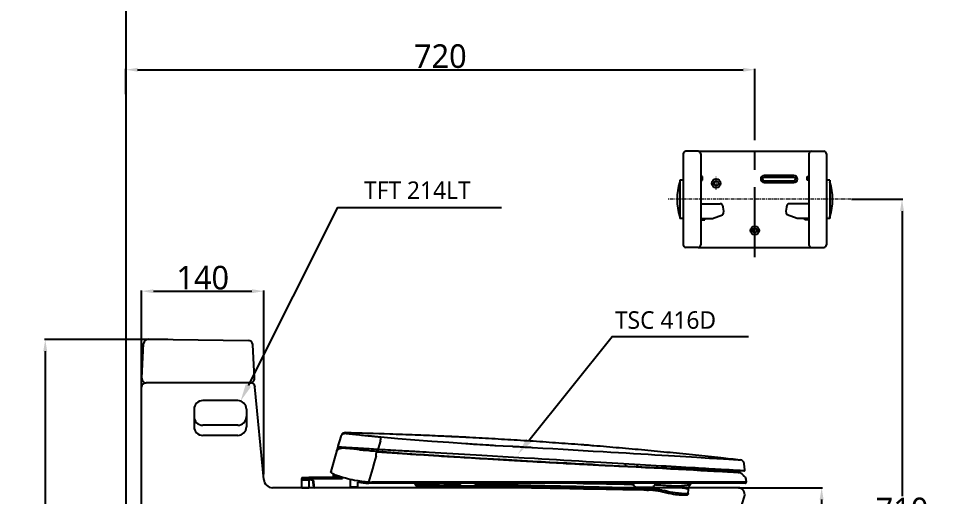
# Model space of a CAD drawing. Header units: millimetres. Extents: x 7257 to 9715, y -364 to 1930.
# Drawn here: x 7257 to 8314, y 236 to 783 of the extents above; entities that cross this region are included whole.
import ezdxf

# ---------------------------------------------------------------- set-up
doc = ezdxf.new("R2010")
doc.units = ezdxf.units.MM
doc.linetypes.add('CENTER', pattern=[7, 4, -1, 1, -1])
doc.linetypes.add('HIDDEN', pattern=[0.375, 0.25, -0.125])
doc.layers.add('1', color=1, linetype='CENTER', lineweight=5)
doc.layers.add('2', color=2, linetype='HIDDEN', lineweight=9)
for name, color, linetype in [('4', 4, 'Continuous'), ('6', 6, 'Continuous'), ('FAUCET', 4, 'Continuous')]:
    doc.layers.add(name, color=color, linetype=linetype)
doc.styles.add('GHS', font='romans', dxfattribs={"bigfont": 'ghs'})
doc.styles.get("Standard").update_dxf_attribs({"font": 'NanumGothic.ttf'})
doc.dimstyles.new('AM_ISO$0', dxfattribs={"dimtxt": 3.5, "dimasz": 2.5, "dimexe": 1, "dimexo": 1, "dimgap": 0.8, "dimtad": 1, "dimdec": 0, "dimlfac": 10, "dimdsep": 46, "dimtxsty": 'Standard', "dimcen": 0, "dimclrd": 256, "dimclre": 256, "dimclrt": 2, "dimadec": 0, "dimazin": 2, "dimtp": 0.1, "dimtm": 0.1, "dimtfac": 0.71, "dimtdec": 0, "dimtmove": 0, "dimatfit": 3, "dimfxl": 0, "dimlwd": -1, "dimlwe": -1, "dimarcsym": 0})

# ---------------------------------------------------------------- blocks, each defined once
blk = doc.blocks.new('*D12')
at = {"color": 3}
for p, q in [((8080.8, 246.1), (8176.8, 246.1)), ((8175.9, 232.6), (8175.9, 71.6)), ((8175.9, -120.4), (8175.9, 40.7)), ((7919.7, -133.9), (8176.8, -133.9))]:
    blk.add_line(p, q, dxfattribs=at)
for points in [[(8173.6, 232.6), (8178.1, 232.6), (8175.9, 246.1)], [(8173.6, -120.4), (8178.1, -120.4), (8175.9, -133.9)]]:
    blk.add_solid(points, dxfattribs=at)
at = {"layer": 'Defpoints', "color": 0}
for p in [(8079.9, 246.1), (7918.8, -133.9), (8175.9, -133.9)]:
    blk.add_point(p, dxfattribs=at)
at = {"color": 2, "insert": (8175.9, 56.1), "char_height": 27, "attachment_point": 5}
blk.add_mtext('380', dxfattribs=at)
blk = doc.blocks.new('*D16')
at = {"color": 3}
for p, q in [((7427.6, 415.7), (7286.3, 415.7)), ((7287.2, 402.2), (7287.2, 156.3)), ((7287.2, -120.4), (7287.2, 125.6)), ((7441.3, -133.9), (7286.3, -133.9))]:
    blk.add_line(p, q, dxfattribs=at)
for points in [[(7284.9, 402.2), (7289.4, 402.2), (7287.2, 415.7)], [(7284.9, -120.4), (7289.4, -120.4), (7287.2, -133.9)]]:
    blk.add_solid(points, dxfattribs=at)
at = {"layer": 'Defpoints', "color": 0}
for p in [(7428.5, 415.7), (7287.2, -133.9), (7442.2, -133.9)]:
    blk.add_point(p, dxfattribs=at)
at = {"color": 2, "insert": (7287.2, 140.9), "char_height": 27, "attachment_point": 5}
blk.add_mtext('550', dxfattribs=at)
blk = doc.blocks.new('*D17')
at = {"color": 3}
for p, q in [((7397.5, 193.9), (7397.5, 471.9)), ((7411, 471), (7523.8, 471)), ((7537.3, 261.6), (7537.3, 471.9))]:
    blk.add_line(p, q, dxfattribs=at)
for points in [[(7411, 473.2), (7411, 468.7), (7397.5, 471)], [(7523.8, 473.2), (7523.8, 468.7), (7537.3, 471)]]:
    blk.add_solid(points, dxfattribs=at)
at = {"layer": 'Defpoints', "color": 0}
for p in [(7537.3, 471), (7537.3, 260.7), (7397.5, 193)]:
    blk.add_point(p, dxfattribs=at)
at = {"color": 2, "insert": (7467.4, 486.3), "char_height": 27, "attachment_point": 5}
blk.add_mtext('140', dxfattribs=at)
blk = doc.blocks.new('*D21')
at = {"color": 3}
for p, q in [((7379.4, 696.3), (7379.4, 725.3)), ((7392.9, 724.4), (8085.9, 724.4)), ((8099.4, 643.7), (8099.4, 725.3))]:
    blk.add_line(p, q, dxfattribs=at)
for points in [[(7392.9, 726.6), (7392.9, 722.1), (7379.4, 724.4)], [(8085.9, 726.6), (8085.9, 722.1), (8099.4, 724.4)]]:
    blk.add_solid(points, dxfattribs=at)
at = {"layer": 'Defpoints', "color": 0}
for p in [(8099.4, 724.4), (7379.4, 695.4), (8099.4, 642.8)]:
    blk.add_point(p, dxfattribs=at)
at = {"color": 2, "insert": (7739.4, 739.8), "char_height": 27, "attachment_point": 5}
blk.add_mtext('720', dxfattribs=at)
blk = doc.blocks.new('*D22')
at = {"color": 3}
for p, q in [((8210.2, 576.1), (8268.8, 576.1)), ((8267.9, 562.6), (8267.9, 236.4)), ((8267.9, -120.4), (8267.9, 205.8)), ((8210.2, -133.9), (8268.8, -133.9))]:
    blk.add_line(p, q, dxfattribs=at)
for points in [[(8265.6, 562.6), (8270.1, 562.6), (8267.9, 576.1)], [(8265.6, -120.4), (8270.1, -120.4), (8267.9, -133.9)]]:
    blk.add_solid(points, dxfattribs=at)
at = {"layer": 'Defpoints', "color": 0}
for p in [(8209.3, 576.1), (8209.3, -133.9), (8267.9, -133.9)]:
    blk.add_point(p, dxfattribs=at)
at = {"color": 2, "insert": (8267.9, 221.1), "char_height": 27, "attachment_point": 5}
blk.add_mtext('710', dxfattribs=at)
blk = doc.blocks.new('21D21D1')
at = {"color": 2}
for p, q in [((7518.2, 1066.4), (7524.7, 1089.6)), ((7525.9, 1093.6), (7526, 1093.9)), ((7526, 1093.9), (7526.4, 1095.4)), ((7526.4, 1095.4), (7526.4, 1095.5)), ((7526.5, 1095.7), (7527.3, 1098.3)), ((7992, 1068.3), (7991.2, 1075.5)), ((7484.6, 1058.1), (7484.6, 1058.6)), ((7484.6, 1057.6), (7484.6, 1058.1)), ((7485.6, 1059.6), (7492.6, 1059.6)), ((7528.4, 1059.6), (7492.6, 1059.6)), ((7492.6, 1058.6), (7531.5, 1058.6)), ((7492.6, 1057.6), (7492.6, 1058.6)), ((7521.9, 1062.1), (7521.9, 1060.6)), ((7525.6, 1060.6), (7521.9, 1060.6)), ((7993.1, 1057.7), (7993.5, 1054.2)), ((7492.6, 1057.6), (7484.6, 1057.6)), ((7484.6, 1056.9), (7484.6, 1057.1)), ((7484.6, 1047.5), (7484.6, 1056.9)), ((7492.6, 1047.6), (7484.6, 1047.5)), ((7485.1, 1057.6), (7492.6, 1057.6)), ((7493.5, 1057.6), (7492.5, 1057.6)), ((7492.5, 1057.6), (7492.5, 1057.6)), ((7492.6, 1057.6), (7495.7, 1057.6)), ((7494.5, 1057.6), (7492.6, 1057.6)), ((7495.6, 1057.1), (7492.6, 1057.1)), ((7498.2, 1047.7), (7492.6, 1047.6)), ((7494.1, 1057.6), (7494.1, 1057.6)), ((7495.6, 1057.6), (7494.5, 1057.6)), ((7495.3, 1057.6), (7495.3, 1057.6)), ((7495.6, 1057.6), (7495.6, 1057.1)), ((7498.1, 1050.3), (7497.6, 1055.3)), ((7498.1, 1055.3), (7498.6, 1050.3)), ((7498.1, 1050.3), (7498.2, 1047.7)), ((7499, 1047.7), (7498.2, 1055.4)), ((7498.7, 1047.7), (7498.2, 1047.7)), ((7498.6, 1050.3), (7498.7, 1047.7)), ((7498.7, 1047.7), (7499, 1047.7)), ((7499, 1047.7), (7540.6, 1048.5)), ((7548.6, 1048.6), (7540.6, 1048.5)), ((7548.5, 1054.7), (7548.6, 1048.6)), ((7749.2, 1053.1), (7564.8, 1053.1)), ((7749.2, 1054.2), (7564.9, 1054.2)), ((7838.5, 1054.2), (7749.2, 1054.2)), ((7838.2, 1053.1), (7749.2, 1053.1)), ((7951.9, 1053.1), (7838.2, 1053.1)), ((7952.7, 1054.2), (7838.5, 1054.2)), ((7992.5, 1053.1), (7951.9, 1053.1)), ((7993.5, 1054.2), (7952.7, 1054.2)), ((7879.7, 1045.2), (7880.3, 1045.2)), ((7927, 1041.2), (7927.4, 1046.4))]:
    blk.add_line(p, q, dxfattribs=at)
for points in [[(7526.5, 1095.6), (7529.8, 1106.8)], [(7529.8, 1106.8), (7529.8, 1106.9), (7530, 1107.3), (7530.2, 1107.7), (7530.3, 1108), (7530.5, 1108.3), (7530.7, 1108.6), (7530.9, 1108.8), (7531, 1108.9)], [(7529.8, 1106.9), (7530.1, 1107.6), (7530.5, 1108.3), (7530.6, 1108.5)], [(7529.8, 1106.8), (7529.9, 1107.2), (7530, 1107.4)], [(7529.8, 1106.8), (7529.8, 1106.9)], [(7529.8, 1106.8), (7529.8, 1106.8)], [(7530.6, 1108.5), (7531, 1108.9)], [(7531, 1108.9), (7531.1, 1109), (7531.7, 1109.5), (7532.4, 1109.9), (7533.2, 1110.2), (7534, 1110.4), (7534.9, 1110.4)], [(7534.9, 1110.4), (7534.9, 1110.4), (7535.2, 1110.3), (7535.6, 1110.2), (7536.2, 1110.2), (7536.8, 1110.1), (7537.4, 1110), (7537.5, 1110), (7537.6, 1110), (7537.7, 1110), (7537.8, 1110), (7537.8, 1110), (7537.9, 1110), (7538, 1110), (7538.2, 1109.9), (7538.4, 1109.9), (7538.7, 1109.9), (7539.1, 1109.8), (7539.6, 1109.8), (7540.2, 1109.7), (7540.8, 1109.7), (7541.6, 1109.6), (7542.4, 1109.5), (7543.2, 1109.4), (7543.9, 1109.3), (7544.6, 1109.2), (7545.2, 1109.2), (7545.8, 1109.1), (7545.9, 1109.1), (7546.1, 1109.1), (7546.2, 1109.1), (7546.4, 1109.1), (7546.5, 1109), (7546.7, 1109), (7546.8, 1109), (7548.7, 1108.8), (7550.8, 1108.6), (7552.9, 1108.3), (7554.8, 1108.1), (7556.7, 1107.9), (7558.5, 1107.8), (7558.7, 1107.7), (7558.9, 1107.7), (7559.1, 1107.7), (7559.3, 1107.7), (7559.5, 1107.7), (7559.7, 1107.6), (7559.9, 1107.6), (7560.3, 1107.6), (7560.9, 1107.5), (7561.6, 1107.4), (7562.4, 1107.4), (7563.2, 1107.3), (7564.1, 1107.2), (7565.1, 1107.1), (7566.2, 1107), (7567.4, 1106.9), (7568.8, 1106.7), (7570.1, 1106.6), (7571.3, 1106.5), (7572.4, 1106.4), (7573.6, 1106.3), (7574.5, 1106.2), (7575.2, 1106.1)], [(7574.9, 1101.7), (7572.3, 1092.8)], [(7574.9, 1101.7), (7575, 1102.5), (7575.1, 1103.3), (7575.1, 1104.1), (7575.2, 1104.8), (7575.2, 1105.3), (7575.2, 1105.8), (7575.2, 1106), (7575.2, 1106.1)], [(7575.2, 1106.1), (7594.7, 1104.5), (7614.1, 1102.9), (7633.6, 1101.4), (7653, 1100), (7672.5, 1098.6), (7674.7, 1098.5), (7676.9, 1098.3), (7679.2, 1098.2), (7681.4, 1098), (7683.6, 1097.9), (7685.5, 1097.8), (7688.6, 1097.6), (7691.9, 1097.4), (7695.5, 1097.1), (7697, 1097), (7698.6, 1096.9), (7700.3, 1096.8), (7702, 1096.7), (7703.7, 1096.6), (7705.5, 1096.5), (7707, 1096.4), (7715.2, 1096), (7725.8, 1095.4), (7727, 1095.3), (7727.9, 1095.3), (7728.8, 1095.2), (7729.8, 1095.2), (7730.9, 1095.1), (7732.1, 1095), (7733.3, 1095), (7734.8, 1094.9), (7736.5, 1094.8), (7738.3, 1094.7), (7740.2, 1094.6), (7742, 1094.5), (7743.6, 1094.4), (7745.3, 1094.4), (7746.7, 1094.3), (7747.9, 1094.2), (7748.8, 1094.2)], [(7643.8, 1107.4), (7647.2, 1107.3), (7650.3, 1107.1), (7653.3, 1107), (7656, 1106.8), (7658.6, 1106.7), (7661, 1106.6), (7663.2, 1106.5), (7665.2, 1106.4), (7667.1, 1106.3), (7668.7, 1106.2), (7670.1, 1106.1), (7671.4, 1106.1)], [(7643.8, 1107.4), (7645.7, 1107.3)], [(7524.7, 1089.6), (7524.8, 1090.1), (7525, 1090.6), (7525.2, 1091.2), (7525.3, 1091.7), (7525.5, 1092.3), (7525.6, 1092.8), (7525.8, 1093.3), (7525.9, 1093.7)], [(7524.7, 1089.6), (7525.1, 1090.2), (7525.1, 1090.3)], [(7525.1, 1090.3), (7525.1, 1090.4), (7525.6, 1091.1), (7526.2, 1091.8), (7526.9, 1092.3), (7527.6, 1092.7), (7528.4, 1093), (7529.2, 1093.1), (7530, 1093.1)], [(7526.4, 1095.4), (7526.4, 1095.5), (7526.5, 1095.6)], [(7527.1, 1094.5), (7526.8, 1094.7), (7526.6, 1094.9), (7526.5, 1095.3), (7526.5, 1095.6)], [(7572.2, 1091.7), (7569.4, 1091.9), (7566.7, 1092.1), (7564.1, 1092.2), (7561.7, 1092.4), (7559.4, 1092.5), (7557.2, 1092.6), (7555.2, 1092.7), (7553.4, 1092.8), (7551.7, 1092.9), (7550.1, 1093), (7548.7, 1093.1), (7547.3, 1093.2), (7546.2, 1093.3), (7545.1, 1093.3), (7544.1, 1093.4), (7543.3, 1093.4), (7542.1, 1093.5), (7540.9, 1093.6), (7539.7, 1093.6), (7538.3, 1093.7), (7537, 1093.8), (7535.6, 1093.9), (7534.2, 1094), (7533, 1094.1), (7531.8, 1094.1), (7530.8, 1094.2), (7529.8, 1094.3), (7529, 1094.3), (7528.4, 1094.4), (7527.8, 1094.4), (7527.4, 1094.4), (7527.1, 1094.5)], [(7550.9, 1091.5), (7544.3, 1092), (7530, 1093.1)], [(7550.9, 1091.5), (7552, 1091.4), (7553.5, 1091.3), (7555.1, 1091.1), (7556.5, 1091), (7557.9, 1090.9), (7559.7, 1090.8), (7561.5, 1090.6), (7563.4, 1090.4), (7565.4, 1090.3), (7567.4, 1090.1), (7569.5, 1089.9), (7571, 1089.8), (7572.6, 1089.7), (7574.2, 1089.5), (7575.8, 1089.4), (7577.2, 1089.3), (7578.7, 1089.1), (7580.1, 1089), (7581.4, 1088.9), (7582.3, 1088.8), (7583.1, 1088.8), (7583.8, 1088.7), (7584.4, 1088.6), (7585.2, 1088.6), (7586.1, 1088.5), (7586.9, 1088.4), (7587.4, 1088.4), (7587.8, 1088.4), (7588.1, 1088.3), (7588.4, 1088.3), (7588.8, 1088.3), (7589, 1088.3), (7589.3, 1088.2), (7589.5, 1088.2), (7590, 1088.2), (7590.7, 1088.1), (7591.6, 1088), (7592.7, 1088), (7593.8, 1087.9), (7594.9, 1087.8), (7595.7, 1087.7), (7596.8, 1087.6), (7598.2, 1087.5), (7599.3, 1087.4), (7600.5, 1087.3), (7601.9, 1087.2), (7603.2, 1087.1), (7604.4, 1087), (7605.1, 1087), (7605.7, 1086.9), (7606.3, 1086.9), (7606.9, 1086.8), (7607.6, 1086.8), (7608.3, 1086.7), (7609.1, 1086.7), (7609.8, 1086.6), (7610.4, 1086.6), (7611.1, 1086.5), (7611.7, 1086.5), (7612.4, 1086.4), (7613.3, 1086.4), (7614.2, 1086.3), (7615.1, 1086.3), (7615.8, 1086.2), (7616.5, 1086.2), (7617.2, 1086.1), (7617.9, 1086.1), (7618.8, 1086), (7619.7, 1086), (7620.3, 1085.9)], [(7572.3, 1092.8), (7572.3, 1092.6), (7572.2, 1092.4), (7572.2, 1092.1), (7572.2, 1091.9), (7572.2, 1091.8), (7572.2, 1091.7), (7572.2, 1091.7)], [(7991.1, 1067.3), (7991.1, 1067.3), (7991, 1067.3), (7990.8, 1067.3), (7990.6, 1067.3), (7990.3, 1067.3), (7990, 1067.3), (7989.7, 1067.4), (7989.4, 1067.4), (7989.1, 1067.4), (7988.8, 1067.4), (7988.5, 1067.4), (7988, 1067.5), (7987.4, 1067.5), (7986.8, 1067.5), (7986.2, 1067.6), (7985.4, 1067.6), (7983.9, 1067.7), (7982.3, 1067.8), (7980.4, 1067.9), (7978.4, 1068), (7976.2, 1068.1), (7973.9, 1068.3), (7971.1, 1068.4), (7968.1, 1068.6), (7964.9, 1068.8), (7961.5, 1069), (7957.9, 1069.2), (7954.2, 1069.4), (7950.5, 1069.6), (7946.7, 1069.9), (7942.9, 1070.1), (7938.9, 1070.3), (7934.9, 1070.6), (7929.7, 1070.9), (7924.3, 1071.2), (7918.8, 1071.5), (7913.3, 1071.8), (7907.6, 1072.2), (7901.9, 1072.5), (7896.1, 1072.8), (7890.2, 1073.2), (7884.3, 1073.5), (7878.1, 1073.9), (7871.9, 1074.2), (7865.6, 1074.6), (7859.2, 1075), (7852.8, 1075.4), (7846.4, 1075.7), (7839.9, 1076.1), (7833.4, 1076.5), (7826.9, 1076.9), (7818.6, 1077.4), (7810.2, 1077.8), (7801.7, 1078.3), (7793.3, 1078.8), (7784.8, 1079.3), (7776.4, 1079.8), (7768, 1080.3), (7759.6, 1080.8), (7751.2, 1081.3), (7739.1, 1082), (7727.1, 1082.7), (7715, 1083.4), (7703, 1084.1), (7690.9, 1084.8), (7670.8, 1086), (7650.7, 1087.2), (7630.6, 1088.3), (7626.9, 1088.5), (7623.2, 1088.8), (7619.5, 1089), (7615.9, 1089.2), (7614.1, 1089.3), (7612.3, 1089.4), (7610.5, 1089.5), (7608.8, 1089.6), (7607.2, 1089.7), (7605.5, 1089.8), (7603.8, 1089.9), (7601.9, 1090), (7599.8, 1090.1), (7597.5, 1090.3), (7595, 1090.4), (7592.2, 1090.6), (7589.2, 1090.7), (7586.3, 1090.9), (7583.3, 1091.1), (7580, 1091.3), (7576.6, 1091.5), (7572.9, 1091.7), (7572.2, 1091.7)], [(7572.2, 1091.7), (7572.2, 1091.7), (7572.2, 1091.7)], [(7748.8, 1094.2), (7760.5, 1093.4), (7772.2, 1092.7), (7783.8, 1092.1), (7795.3, 1091.4), (7806.9, 1090.7), (7818.3, 1090), (7829.7, 1089.3), (7838.6, 1088.8), (7847.3, 1088.3), (7856, 1087.8), (7864.5, 1087.2), (7872.9, 1086.7), (7881.1, 1086.3), (7889, 1085.8), (7896.9, 1085.3), (7904.5, 1084.9), (7911.3, 1084.4), (7917.9, 1084), (7924.4, 1083.7), (7930.7, 1083.3), (7936.8, 1082.9), (7941.8, 1082.6), (7946.6, 1082.3), (7951.3, 1082), (7955.7, 1081.8), (7959.8, 1081.5), (7963.7, 1081.3), (7967.3, 1081.1), (7970.6, 1080.9), (7973.6, 1080.7), (7976.4, 1080.5), (7978.8, 1080.4), (7980.9, 1080.3), (7982.7, 1080.2), (7984.2, 1080.1), (7985.3, 1080), (7986.2, 1079.9), (7986.7, 1079.9), (7986.8, 1079.9)], [(7804.5, 1097.5), (7805.8, 1097.4), (7807.3, 1097.3), (7808.9, 1097.1), (7810.6, 1097), (7812.5, 1096.9), (7814.5, 1096.7), (7816.6, 1096.5), (7818.9, 1096.3)], [(7569.9, 1084.6), (7567.7, 1077), (7565.5, 1069.5), (7563.3, 1061.8), (7561.1, 1054.3)], [(7569.9, 1084.6), (7570, 1085.4), (7570, 1086.3), (7570, 1087), (7570.1, 1087.7), (7570.1, 1088.3), (7570.1, 1088.7), (7570.1, 1089), (7570.1, 1089.1)], [(7570.1, 1089.1), (7599.9, 1087.2), (7606.3, 1086.8)], [(7606.3, 1086.8), (7606.8, 1086.8), (7607.5, 1086.7), (7608.4, 1086.6), (7609.4, 1086.5), (7610.6, 1086.5), (7611.9, 1086.4), (7613.4, 1086.3), (7619.2, 1085.9), (7624.5, 1085.6), (7629.9, 1085.2), (7632.8, 1085.1), (7635.6, 1084.9), (7638.5, 1084.7), (7641.5, 1084.5), (7644.6, 1084.3), (7648, 1084.1), (7651.6, 1083.9), (7655, 1083.7), (7658.6, 1083.5), (7662.4, 1083.2), (7666.4, 1083), (7670.5, 1082.7), (7674.9, 1082.4), (7679.1, 1082.2), (7683.5, 1081.9), (7688.1, 1081.6), (7692.9, 1081.3), (7697.8, 1081), (7703.5, 1080.7), (7709.4, 1080.4), (7715.5, 1080), (7721.8, 1079.6), (7728.3, 1079.2), (7735, 1078.8), (7741.9, 1078.5), (7749, 1078)], [(7606.3, 1086.8), (7620.8, 1085.9)], [(7620.3, 1085.9), (7620.3, 1085.9), (7620.8, 1085.9)], [(7749, 1078.1), (7719.2, 1079.8), (7689.4, 1081.6), (7659.6, 1083.5), (7629.8, 1085.3), (7620.8, 1085.9)], [(7820.7, 1074.2), (7817.5, 1074.4), (7807.7, 1074.9), (7797.9, 1075.4), (7788, 1076), (7778.3, 1076.5), (7768.5, 1077), (7758.8, 1077.6), (7749, 1078.1)], [(7749, 1078), (7754.1, 1077.8), (7758.9, 1077.5), (7763.6, 1077.2), (7768.1, 1077), (7772.4, 1076.8), (7776.4, 1076.5), (7780.3, 1076.3), (7784, 1076.1), (7787.5, 1075.9), (7790.9, 1075.8), (7794.1, 1075.6), (7797.1, 1075.4), (7800, 1075.3), (7802.7, 1075.1), (7805.2, 1075), (7807.5, 1074.9), (7809.6, 1074.8), (7811.6, 1074.7), (7813.3, 1074.6), (7814.9, 1074.5), (7816.5, 1074.4), (7818.2, 1074.3), (7819.9, 1074.2), (7822.4, 1074.1), (7824.9, 1074), (7827.6, 1073.9), (7830.2, 1073.7)], [(7820.7, 1074.2), (7827.4, 1073.9), (7830.2, 1073.7)], [(7820.8, 1074.2), (7821.2, 1074.2), (7821.3, 1074.2)], [(7821.3, 1074.2), (7821.8, 1074.2), (7822.2, 1074.2), (7822.9, 1074.1), (7823.4, 1074.1), (7824.1, 1074.1), (7825, 1074), (7826.1, 1074), (7827.2, 1073.9), (7828.2, 1073.9), (7828.7, 1073.8), (7829.2, 1073.8), (7829.7, 1073.8), (7830.2, 1073.8), (7830.9, 1073.7), (7831.6, 1073.7), (7832.4, 1073.6), (7833.2, 1073.6), (7833.8, 1073.6), (7834.4, 1073.6), (7835, 1073.5), (7835.7, 1073.5), (7837.4, 1073.4), (7838.8, 1073.3), (7840.4, 1073.3), (7842.3, 1073.2), (7844.2, 1073.1), (7846, 1073), (7848, 1072.9), (7849.9, 1072.8), (7852, 1072.7), (7853.9, 1072.6), (7855.7, 1072.6), (7857.4, 1072.5), (7859.1, 1072.4), (7860.7, 1072.3), (7862.4, 1072.3), (7863.6, 1072.2), (7864.8, 1072.1), (7866, 1072.1), (7867.4, 1072), (7869, 1072), (7870.5, 1071.9), (7872, 1071.8), (7873.5, 1071.8), (7874.8, 1071.7), (7876.1, 1071.7), (7877.2, 1071.6), (7878.3, 1071.6), (7879.3, 1071.5), (7880.4, 1071.5), (7881.6, 1071.4), (7882.8, 1071.4), (7884.1, 1071.3), (7885.4, 1071.2), (7886.7, 1071.2), (7889.6, 1071.1), (7892.5, 1071), (7895.3, 1070.8), (7897.9, 1070.7), (7900.1, 1070.6), (7902.2, 1070.6), (7904.2, 1070.5), (7906.1, 1070.4), (7908.1, 1070.3), (7910.2, 1070.2), (7912.1, 1070.2), (7914, 1070.1), (7915.1, 1070), (7916.3, 1070), (7917.6, 1069.9), (7918.7, 1069.9), (7919.4, 1069.9), (7920, 1069.8), (7920.6, 1069.8), (7921.3, 1069.8), (7922.2, 1069.8), (7923.2, 1069.7), (7924.3, 1069.7), (7925.5, 1069.6), (7926.6, 1069.6), (7927.7, 1069.5), (7929.5, 1069.5), (7931.2, 1069.4), (7932.7, 1069.3), (7934.1, 1069.3), (7935.5, 1069.2), (7936.8, 1069.2), (7938.8, 1069.1), (7940.8, 1069), (7942.8, 1068.9), (7944.7, 1068.8), (7946.6, 1068.8), (7948.5, 1068.7), (7950.3, 1068.6), (7952.1, 1068.5), (7954.3, 1068.5), (7956.3, 1068.4), (7958.3, 1068.3), (7960.2, 1068.2), (7962, 1068.1), (7963.7, 1068.1), (7965.2, 1068), (7966.2, 1068), (7967.1, 1067.9), (7967.9, 1067.9), (7968.7, 1067.8), (7969.4, 1067.8), (7970.1, 1067.8), (7970.7, 1067.8), (7971.2, 1067.7), (7971.6, 1067.7), (7972, 1067.7), (7972.2, 1067.7)], [(7830.2, 1073.7), (7837, 1073.4)], [(7837, 1073.4), (7847.5, 1072.8), (7857.8, 1072.3), (7868.1, 1071.8), (7878.1, 1071.2), (7887.9, 1070.7), (7897.5, 1070.2), (7906.8, 1069.7), (7915.9, 1069.3), (7924.7, 1068.8), (7933.1, 1068.4), (7941.3, 1067.9), (7949.1, 1067.5)], [(7991.1, 1067.3), (7991.1, 1067.3), (7991.4, 1067.3), (7991.5, 1067.4), (7991.7, 1067.6), (7991.9, 1067.9), (7992, 1068.1), (7992, 1068.3)], [(7485.6, 1059.6), (7485.2, 1059.5), (7484.9, 1059.3), (7484.7, 1059), (7484.6, 1058.6)], [(7484.6, 1058.6), (7484.6, 1058.6), (7484.6, 1058.6), (7484.6, 1058.6), (7484.7, 1058.6), (7484.8, 1058.6), (7485, 1058.6), (7485.2, 1058.6), (7485.4, 1058.6), (7485.6, 1058.6), (7485.9, 1058.6), (7486.1, 1058.6), (7486.4, 1058.6), (7486.7, 1058.6), (7487, 1058.6), (7487.4, 1058.6), (7487.8, 1058.6), (7488.2, 1058.6), (7488.9, 1058.6), (7489.6, 1058.6), (7490.6, 1058.6), (7491.6, 1058.6), (7492.6, 1058.6)], [(7484.6, 1057.6), (7484.6, 1058.6)], [(7492.6, 1058.6), (7492.6, 1059), (7492.6, 1059.3), (7492.6, 1059.5), (7492.6, 1059.6)], [(7518.2, 1066.4), (7518.2, 1066.3), (7518.1, 1066.2), (7518.1, 1066.1)], [(7518.1, 1065.9), (7518.1, 1066.1)], [(7561.1, 1054.3), (7557.2, 1054.6), (7553.3, 1055.1), (7549.2, 1055.7), (7545.2, 1056.4), (7542.5, 1057), (7539.8, 1057.6), (7537.2, 1058.2), (7535.9, 1058.5), (7534.6, 1058.9), (7533.4, 1059.2), (7532.2, 1059.5), (7531, 1059.9), (7529.8, 1060.2), (7527.1, 1061.1), (7524.6, 1062), (7523.4, 1062.5), (7522.2, 1063), (7522, 1063.1), (7521.8, 1063.2), (7521.6, 1063.3), (7521.4, 1063.4), (7521.2, 1063.5), (7521, 1063.6), (7520.8, 1063.7), (7520.7, 1063.8), (7520.4, 1063.9), (7520, 1064.1), (7519.6, 1064.4), (7519.2, 1064.7), (7518.7, 1065), (7518.4, 1065.4), (7518.1, 1065.8), (7518.1, 1065.9)], [(7518.2, 1066.4), (7518.2, 1066.4)], [(7520.1, 1059.6), (7519.9, 1059.6)], [(7520.1, 1059.6), (7520.2, 1059.6), (7520.4, 1059.7)], [(7520.4, 1059.7), (7520.6, 1059.8), (7520.8, 1060), (7520.9, 1060.3), (7520.9, 1060.6)], [(7520.9, 1060.6), (7520.9, 1062.7)], [(7520.9, 1060.6), (7520.9, 1060.6)], [(7520.9, 1060.6), (7521, 1060.6), (7521.2, 1060.6), (7521.5, 1060.6), (7521.9, 1060.6)], [(7521.9, 1059.6), (7521.9, 1059.7), (7521.9, 1059.9), (7521.9, 1060.2), (7521.9, 1060.6)], [(7521.9, 1059.6), (7521.9, 1059.6)], [(7949.1, 1067.5), (7952.9, 1067.3), (7956.5, 1067.1), (7959.9, 1066.9), (7963.2, 1066.8), (7966.3, 1066.6), (7969.2, 1066.4), (7971.9, 1066.3), (7974.4, 1066.2), (7976.8, 1066), (7978.9, 1065.9), (7980.9, 1065.8), (7982.7, 1065.7), (7984.2, 1065.6), (7985.5, 1065.5)], [(7972.2, 1067.7), (7972.7, 1067.7), (7973, 1067.7), (7973.4, 1067.6), (7973.6, 1067.6), (7973.9, 1067.6), (7974.1, 1067.6), (7974.2, 1067.6), (7974.3, 1067.6), (7974.5, 1067.6), (7974.7, 1067.5), (7975, 1067.5), (7975.4, 1067.5), (7976.3, 1067.4), (7976.8, 1067.4), (7977.3, 1067.3), (7978, 1067.3), (7979, 1067.1), (7979.6, 1067.1)], [(7979.6, 1067.1), (7979.9, 1067), (7980.3, 1066.9), (7980.9, 1066.8), (7981.1, 1066.8), (7981.4, 1066.7), (7981.6, 1066.6), (7981.9, 1066.6), (7982.2, 1066.5), (7982.5, 1066.4), (7982.9, 1066.3), (7984.1, 1066), (7985.5, 1065.5)], [(7979.6, 1067.1), (7979.6, 1067.1), (7979.6, 1067.1)], [(7979.6, 1067.1), (7980.5, 1066.9)], [(7979.6, 1067.1), (7980.5, 1066.9)], [(7980.5, 1066.9), (7980.9, 1066.8), (7981.5, 1066.7), (7982.2, 1066.5), (7983.1, 1066.3), (7984.1, 1066), (7985.3, 1065.7), (7986.1, 1065.4)], [(7980.8, 1066.8), (7980.8, 1066.8), (7980.6, 1066.9)], [(7986.2, 1065.4), (7986.2, 1065.4), (7985.9, 1065.5), (7985.5, 1065.5)], [(7986.1, 1065.4), (7986.2, 1065.4)], [(7986.4, 1065.3), (7986.2, 1065.4)], [(7986.4, 1065.3), (7986.4, 1065.3), (7986.9, 1065.1), (7987.3, 1064.8), (7987.6, 1064.7), (7987.8, 1064.5), (7988, 1064.4), (7988.1, 1064.3), (7988.3, 1064.2), (7988.5, 1064), (7988.8, 1063.7), (7989.1, 1063.3), (7989.5, 1062.7)], [(7989.5, 1062.8), (7989.8, 1062.3), (7990.1, 1062), (7990.3, 1061.7), (7990.5, 1061.6), (7990.6, 1061.5), (7990.6, 1061.5), (7990.6, 1061.5)], [(7991.1, 1067.3), (7991.1, 1067.3), (7991, 1067.3), (7990.8, 1067.3), (7990.6, 1067.3), (7990.3, 1067.3), (7990, 1067.3), (7990, 1067.3)], [(7990.6, 1061.5), (7991.1, 1061.2), (7991.5, 1060.8), (7991.9, 1060.4), (7992.3, 1059.9), (7992.6, 1059.3), (7992.8, 1058.8), (7993, 1058.2), (7993.1, 1057.7)], [(7990.6, 1061.5), (7990.6, 1061.5)], [(7990.9, 1067.3), (7991.1, 1067.3)], [(7993.1, 1057.7), (7993, 1058.2)], [(7993.1, 1057.7), (7993.1, 1057.7), (7993, 1057.7)], [(7485.1, 1057.6), (7484.9, 1057.5), (7484.8, 1057.4), (7484.7, 1057.2), (7484.6, 1057.1)], [(7484.6, 1047.5), (7484.6, 1057.1)], [(7484.6, 1057.1), (7484.6, 1057.1), (7484.7, 1057.1), (7484.8, 1057.1), (7484.9, 1057.1), (7485, 1057.1), (7485.1, 1057.1), (7485.2, 1057.1), (7485.6, 1057.1), (7486, 1057.1), (7486.5, 1057.1), (7487, 1057.1), (7487.6, 1057.1), (7488.2, 1057.1), (7488.9, 1057.1), (7489.6, 1057.1), (7490.6, 1057.1), (7491.6, 1057.1), (7492.6, 1057.1)], [(7492.6, 1057.1), (7492.6, 1057.2), (7492.6, 1057.4), (7492.6, 1057.5), (7492.6, 1057.6)], [(7492.6, 1057.1), (7492.6, 1047.6)], [(7495.6, 1057.6), (7495.8, 1057.5)], [(7495.8, 1057.5), (7496, 1057.5), (7496.4, 1057.4), (7496.8, 1057.3), (7497.1, 1057), (7497.5, 1056.7), (7497.8, 1056.3), (7498, 1055.8), (7498.1, 1055.3)], [(7497.6, 1055.3), (7497.8, 1055.3), (7498, 1055.3), (7498.1, 1055.3), (7498.1, 1055.3)], [(7540.6, 1048.5), (7540.5, 1056.3)], [(7548.5, 1054.7), (7549.6, 1054.5), (7552.4, 1054.1), (7555.2, 1053.7), (7558.1, 1053.4), (7558.9, 1053.3)], [(7554.1, 1053.9), (7554.6, 1053.8), (7555.2, 1053.7), (7555.9, 1053.7), (7556.5, 1053.6), (7557, 1053.5), (7557.5, 1053.5), (7558, 1053.4), (7559.8, 1053.3), (7561.1, 1053.2)], [(7560.4, 1053.2), (7560.6, 1053.2)], [(7560.6, 1053.2), (7561, 1053.2)], [(7564.8, 1053.1), (7561, 1053.2)], [(7561.1, 1054.3), (7564.9, 1054.2)], [(7561.2, 1053.2), (7561.3, 1053.2)], [(7614.1, 1053.1), (7614.1, 1053), (7614.4, 1051.7)], [(7614.4, 1051.7), (7614.7, 1051), (7615.1, 1050.5), (7615.7, 1050.1), (7616.1, 1050)], [(7614.4, 1051.7), (7614.7, 1051.7), (7615.4, 1051.7), (7616.6, 1051.7), (7618.3, 1051.6), (7620.5, 1051.6), (7623.1, 1051.6), (7626.1, 1051.5), (7629.6, 1051.4), (7633.5, 1051.4), (7637.7, 1051.3), (7642.3, 1051.2), (7647.3, 1051.1)], [(7648.4, 1049.4), (7646.2, 1049.5), (7643.9, 1049.5), (7641.7, 1049.6), (7639.7, 1049.6), (7637.9, 1049.6), (7636.2, 1049.7), (7634.7, 1049.7), (7633.4, 1049.7), (7632.2, 1049.7), (7631.2, 1049.8), (7630.3, 1049.8), (7629.5, 1049.8), (7628.7, 1049.8), (7628.1, 1049.8), (7627.5, 1049.8), (7626.9, 1049.8), (7626.4, 1049.8), (7625.5, 1049.9), (7624.7, 1049.9), (7623.8, 1049.9), (7622.8, 1049.9), (7621.9, 1049.9), (7620.9, 1049.9), (7620, 1050), (7619.3, 1050), (7618.6, 1050), (7618, 1050), (7617.5, 1050), (7617, 1050), (7616.6, 1050), (7616.3, 1050), (7616.1, 1050), (7616.1, 1050)], [(7616.2, 1050), (7616.1, 1050), (7616.1, 1050)], [(7617.3, 1050), (7617, 1050), (7616.6, 1050), (7616.3, 1050), (7616.2, 1050)], [(7617.3, 1050), (7617.4, 1050)], [(7617.3, 1050), (7617.4, 1050)], [(7617.4, 1050), (7617.3, 1050)], [(7617.3, 1050), (7617.3, 1050)], [(7617.4, 1050), (7617.5, 1050)], [(7617.8, 1050), (7617.5, 1050), (7617.4, 1050)], [(7665.3, 1052), (7662.5, 1051.9), (7659.2, 1051.8), (7656.1, 1051.7), (7653.1, 1051.5), (7650.1, 1051.3), (7647.3, 1051.1)], [(7647.3, 1051.1), (7647.4, 1050.5), (7647.7, 1049.9), (7648.2, 1049.5), (7648.4, 1049.4)], [(7666.4, 1050.6), (7666.2, 1050.6), (7664.2, 1050.7), (7662.1, 1050.7), (7659.6, 1050.8), (7657, 1050.8), (7654.7, 1050.9), (7652.4, 1051), (7649.9, 1051.1), (7647.3, 1051.1)], [(7647.8, 1049.4), (7648.5, 1049.4)], [(7648.4, 1049.4), (7648.6, 1049.4)], [(7718.3, 1048.2), (7714.6, 1048.2), (7711, 1048.3), (7707.4, 1048.3), (7703.9, 1048.4), (7700.4, 1048.5), (7696.9, 1048.5), (7692.7, 1048.6), (7688.6, 1048.7), (7684.6, 1048.8), (7680.7, 1048.8), (7676.8, 1048.9), (7672.9, 1049), (7669.1, 1049), (7665.4, 1049.1), (7661.7, 1049.2), (7658.3, 1049.2), (7655, 1049.3), (7651.7, 1049.4), (7648.6, 1049.4)], [(7665.9, 1051.1), (7665.4, 1051.9), (7664.8, 1053), (7664.7, 1053.1)], [(7668.6, 1049.7), (7667.8, 1049.9), (7667.1, 1050.2), (7666.5, 1050.6), (7665.9, 1051.2)], [(7669.8, 1049.7), (7669.2, 1049.7), (7668.8, 1049.7), (7668.6, 1049.7)], [(7680.7, 1049.7), (7680.5, 1049.7), (7680.1, 1049.7), (7679.5, 1049.7)], [(7683.4, 1051.2), (7682.9, 1050.6), (7682.2, 1050.2), (7681.5, 1049.9), (7680.7, 1049.7)], [(7718.3, 1050), (7715.6, 1050.1), (7712.6, 1050.2), (7709.3, 1050.2), (7705.6, 1050.3), (7701.6, 1050.4), (7698.5, 1050.4), (7695.2, 1050.4), (7691.8, 1050.4), (7690.7, 1050.4), (7689.5, 1050.4), (7688.3, 1050.4), (7687.1, 1050.5), (7685.8, 1050.5), (7684.6, 1050.5), (7683.3, 1050.5), (7682.6, 1050.5)], [(7684.6, 1053.1), (7684.6, 1053), (7684, 1051.9), (7683.4, 1051.1)], [(7718.2, 1050.9), (7713.8, 1051), (7709.4, 1051.1), (7705.1, 1051.2), (7700.7, 1051.4), (7696.4, 1051.6), (7692.2, 1051.7), (7688, 1051.9), (7684, 1052)], [(7876.9, 1047.9), (7870.8, 1047.9), (7864.7, 1047.8), (7858.5, 1047.8), (7852.3, 1047.9), (7846.2, 1048), (7839.9, 1048.2), (7833.7, 1048.3), (7825.1, 1048.6), (7816.4, 1048.8), (7807.7, 1049.1), (7798.9, 1049.3), (7790, 1049.5), (7781, 1049.7), (7772, 1049.9), (7762.9, 1050.1), (7753.9, 1050.3), (7746.8, 1050.4), (7739.6, 1050.6), (7732.5, 1050.8), (7725.3, 1050.9), (7718.2, 1050.9)], [(7877.1, 1047), (7876.8, 1047), (7876.3, 1047), (7875.5, 1047), (7874.6, 1047), (7873.5, 1047), (7872.1, 1047.1), (7870.5, 1047.1), (7868.7, 1047.1), (7866.5, 1047.2), (7864, 1047.2), (7861.2, 1047.3), (7858.2, 1047.4), (7854.8, 1047.5), (7851.1, 1047.5), (7847.1, 1047.6), (7845.6, 1047.6), (7844.7, 1047.7), (7844, 1047.7), (7843.3, 1047.7), (7842.6, 1047.7), (7839.7, 1047.7), (7834.2, 1047.8), (7829.9, 1047.9), (7825.4, 1048), (7820.7, 1048.1), (7819, 1048.1), (7817.4, 1048.1), (7815.7, 1048.1), (7814, 1048.2), (7812.3, 1048.2), (7810.6, 1048.2), (7808.8, 1048.3), (7804.1, 1048.3), (7799, 1048.4), (7793.6, 1048.5), (7787.9, 1048.6), (7781.8, 1048.7), (7778.2, 1048.8), (7774.6, 1048.9), (7770.8, 1048.9), (7767, 1049), (7763, 1049), (7758.8, 1049.1), (7754.6, 1049.2), (7749.1, 1049.3), (7743.9, 1049.4), (7739.1, 1049.5), (7734.7, 1049.5), (7730.7, 1049.6), (7727, 1049.7), (7723.8, 1049.8), (7720.9, 1049.9), (7718.3, 1050)], [(7876.3, 1045.3), (7870.4, 1045.4), (7864.4, 1045.5), (7858.1, 1045.6), (7852.1, 1045.7), (7846, 1045.8), (7839.6, 1045.9), (7833.3, 1046.1), (7824.5, 1046.2), (7815.9, 1046.4), (7807.3, 1046.5), (7798.7, 1046.7), (7791.4, 1046.8), (7783.9, 1047), (7776.5, 1047.1), (7769, 1047.2), (7761.4, 1047.4), (7753.7, 1047.5), (7747.7, 1047.6), (7741.9, 1047.7), (7736, 1047.8), (7730, 1047.9), (7724.1, 1048), (7718.3, 1048.2)], [(7799.6, 1053.1), (7800.4, 1053.1), (7801.7, 1053.1), (7803, 1053.1), (7807, 1053), (7810.8, 1053), (7814.3, 1052.9), (7817.7, 1052.9), (7820.8, 1052.8), (7823.7, 1052.8), (7826.3, 1052.8), (7828.8, 1052.7), (7831, 1052.7), (7833.4, 1052.6), (7835.4, 1052.6), (7837.3, 1052.6), (7838.8, 1052.5), (7840.1, 1052.5), (7841.2, 1052.5), (7841.7, 1052.5), (7842.1, 1052.5), (7842.4, 1052.5), (7842.5, 1052.5), (7842.5, 1052.5), (7842.6, 1052.5), (7842.6, 1052.5), (7842.6, 1052.5), (7842.6, 1052.5), (7842.6, 1052.5), (7842.6, 1052.5), (7842.6, 1052.5), (7848.3, 1052.3), (7853.7, 1052.2), (7854.9, 1052.1), (7856, 1052.1), (7857.2, 1052), (7858.3, 1052), (7859.4, 1052), (7860.9, 1051.9), (7862.5, 1051.8), (7864.3, 1051.8)], [(7865.5, 1049.8), (7865, 1050.4), (7864.6, 1051.1), (7864.3, 1051.7), (7864, 1052.3), (7863.8, 1053), (7863.7, 1053.1)], [(7868.2, 1048.2), (7867.4, 1048.4), (7866.6, 1048.8), (7865.9, 1049.3), (7865.5, 1049.8)], [(7869.1, 1048.2), (7868.7, 1048.2), (7868.4, 1048.2), (7868.2, 1048.2)], [(7868.5, 1048.2), (7868.2, 1048.2)], [(7868.7, 1048.2), (7868.5, 1048.2), (7868.5, 1048.2)], [(7869.3, 1048.2), (7869.1, 1048.2)], [(7927.4, 1046.4), (7927.4, 1046.4), (7927.2, 1046.4), (7926.9, 1046.5), (7926.9, 1046.5), (7926.8, 1046.5), (7926.8, 1046.5), (7926.8, 1046.5), (7926.7, 1046.6), (7926.7, 1046.6), (7926.6, 1046.6), (7926.5, 1046.6), (7926.4, 1046.6), (7926.2, 1046.7), (7926, 1046.7), (7925.8, 1046.8), (7925.5, 1046.8), (7925.3, 1046.9), (7925, 1046.9), (7924.6, 1047), (7924.2, 1047.1), (7923.4, 1047.2), (7922.5, 1047.4), (7921.5, 1047.5), (7920.5, 1047.6), (7919.5, 1047.7), (7918.5, 1047.8), (7917.7, 1047.9), (7916.8, 1047.9), (7916, 1048), (7915, 1048), (7914.9, 1048), (7914.8, 1048.1), (7914.8, 1048.1), (7914.7, 1048.1), (7914.6, 1048.1), (7914.5, 1048.1), (7914.4, 1048.1), (7914.3, 1048.1), (7912.9, 1048.1), (7911.5, 1048.1), (7910.3, 1048.2), (7909.1, 1048.2), (7908.5, 1048.2), (7908, 1048.2), (7907.4, 1048.1), (7907, 1048.1), (7906.3, 1048.1), (7905.5, 1048.1), (7903.9, 1048.1), (7902.3, 1048.1), (7900.8, 1048), (7899.9, 1048), (7899, 1048), (7898.8, 1048), (7898.6, 1048), (7898.4, 1048), (7898.1, 1048), (7897.9, 1048), (7897.7, 1048), (7897.2, 1048), (7896.4, 1048), (7895.5, 1047.9), (7894.4, 1047.9), (7893.4, 1047.9), (7892.3, 1047.9), (7891.1, 1047.9), (7889.3, 1047.8), (7889.1, 1047.8), (7888.9, 1047.8), (7888.7, 1047.8), (7888.5, 1047.8), (7888.3, 1047.8), (7888.1, 1047.8), (7887.9, 1047.8), (7887.7, 1047.8), (7887, 1047.8), (7886.2, 1047.8), (7885.1, 1047.8), (7883.9, 1047.8), (7882.5, 1047.8), (7880.8, 1047.8), (7878.9, 1047.8), (7876.9, 1047.9)], [(7884.1, 1048.2), (7884.3, 1048.2)], [(7884.5, 1048.2), (7884.5, 1048.2), (7884.3, 1048.2)], [(7884.8, 1048.2), (7884.5, 1048.2)], [(7887.5, 1049.8), (7887.1, 1049.3), (7886.4, 1048.8), (7885.6, 1048.4), (7884.8, 1048.2)], [(7889.3, 1053.1), (7889.2, 1053), (7889, 1052.3), (7888.7, 1051.7), (7888.4, 1051.1), (7888, 1050.4), (7887.5, 1049.8)], [(7929.4, 1051.6), (7929.4, 1051.6), (7929.3, 1051.5), (7929.1, 1051.5), (7928.8, 1051.4), (7928.3, 1051.3), (7927.7, 1051.1), (7927.6, 1051.1), (7927.4, 1051.1), (7927.2, 1051), (7927, 1051), (7926.8, 1051), (7926.5, 1050.9), (7926.3, 1050.9), (7925.3, 1050.7), (7924.3, 1050.5), (7923.3, 1050.4), (7922.3, 1050.3), (7921.3, 1050.2), (7920.4, 1050.1), (7919.5, 1050), (7917.8, 1049.9), (7916.1, 1049.9), (7915.6, 1049.9), (7915.1, 1049.8), (7914.6, 1049.8), (7914.1, 1049.8), (7913.6, 1049.8), (7913, 1049.8), (7911.5, 1049.9), (7909.7, 1049.9), (7907.8, 1050), (7905.7, 1050.1), (7903.4, 1050.2), (7900.9, 1050.4), (7898.1, 1050.6), (7895.6, 1050.8), (7893, 1050.9), (7890.3, 1051.1), (7888.4, 1051.2)], [(7927.4, 1046.4), (7927.6, 1047.8), (7928.1, 1049.1), (7928.7, 1050.4), (7929.4, 1051.6)], [(7930.6, 1053.1), (7929.8, 1052.1), (7929.4, 1051.6)], [(7929.4, 1051.6), (7929.4, 1051.6), (7929.4, 1051.6)], [(7877.1, 1047), (7877.6, 1047), (7878.1, 1047), (7878.6, 1047), (7879.2, 1047), (7879.8, 1047), (7880.2, 1047), (7880.6, 1047), (7881.2, 1046.9)], [(7880, 1045.2), (7879.6, 1045.2)], [(7880.4, 1045.2), (7880.2, 1045.2), (7880, 1045.2), (7879.7, 1045.2)], [(7880.4, 1045.2), (7880, 1045.2)], [(7880.4, 1045.2), (7880.3, 1045.2)], [(7880.3, 1045.2), (7881.5, 1045.2)], [(7881.4, 1045.2), (7880.4, 1045.2)], [(7881.2, 1046.9), (7883, 1046.9), (7884.6, 1046.8), (7886.1, 1046.7), (7887.4, 1046.6), (7888.5, 1046.5), (7889.2, 1046.5), (7889.9, 1046.4), (7890.5, 1046.3), (7890.8, 1046.3), (7891.1, 1046.2), (7891.4, 1046.2), (7891.4, 1046.2), (7891.4, 1046.2), (7891.5, 1046.2), (7891.5, 1046.2), (7891.5, 1046.2), (7891.5, 1046.2), (7891.5, 1046.2), (7891.5, 1046.2), (7891.5, 1046.2), (7892.9, 1046), (7894.2, 1045.8), (7895.3, 1045.6), (7896.3, 1045.4), (7897.3, 1045.2), (7898.5, 1045), (7899.7, 1044.7)], [(7882.3, 1045.2), (7882.1, 1045.2), (7881.4, 1045.2)], [(7883.2, 1045.1), (7882.3, 1045.2)], [(7898.1, 1043), (7895.5, 1043.6), (7892.7, 1044.2), (7889.7, 1044.6), (7886.7, 1044.9), (7883.6, 1045.1), (7882.4, 1045.1)], [(7918.7, 1039.5), (7917.2, 1039.6), (7915.1, 1039.7), (7912.7, 1040), (7910.2, 1040.4), (7907.4, 1040.9), (7904.5, 1041.5), (7901.4, 1042.2), (7898.1, 1043)], [(7920.9, 1041.2), (7919.4, 1041.3), (7917.8, 1041.4), (7916, 1041.6), (7914.1, 1041.8), (7912.1, 1042.1), (7909.4, 1042.5), (7906.4, 1043.1), (7903.2, 1043.8), (7899.7, 1044.7)], [(7919.4, 1039.5), (7918.6, 1039.5)], [(7926.9, 1041.3), (7926.8, 1040.8), (7926.6, 1040.4), (7926.4, 1040.1), (7926.2, 1039.9), (7926, 1039.8), (7925.9, 1039.7), (7925.7, 1039.6), (7925.6, 1039.6), (7925.5, 1039.6), (7925.3, 1039.6), (7925, 1039.5), (7924.6, 1039.5), (7924.2, 1039.5), (7923.7, 1039.5), (7923.1, 1039.5), (7922.4, 1039.5), (7921.5, 1039.5), (7920.5, 1039.5), (7919.4, 1039.5)], [(7926.9, 1041.2), (7926.9, 1041.2), (7926.6, 1041.2), (7926, 1041.2), (7925.1, 1041.1), (7924, 1041.1), (7922.6, 1041.2), (7920.9, 1041.2)], [(7927, 1041.2), (7926.9, 1041.2)], [(7927, 1041.2), (7926.9, 1041.2)]]:
    blk.add_lwpolyline(points, dxfattribs=at)
for centre, radius, start, end in [((7534.8, 1106.2), 5, 88.5953, 163.5), ((7986.2, 1074.9), 5, 6, 83.4433), ((7859.3, 1076.8), 5, 197.774, 221.1124), ((7862.3, 1079.4), 9, 221.1122, 230.0749), ((7862.3, 1079.4), 9, 304.7384, 318.8878), ((7865.3, 1076.8), 5, 318.8876, 331.1105), ((7495.7, 1055.1), 2.5, 5.9994, 90), ((7992.5, 1054.1), 1, 270, 6)]:
    blk.add_arc(centre, radius, start, end, dxfattribs=at)
at = {"color": 2, "extrusion": (0, 0, -1)}
for centre, major_axis, ratio, start_param, end_param in [((7495.6, 1055.1), (-2, -0.03), 0.999848, 1.588363, 3.054465), ((7498.1, 1050.3), (-0.5, -0.031), 0.017419, 1.571557, 3.141474), ((7951.9, 1054.1), (0, -1), 0.724024, 4.712389, 6.283185), ((7951.9, 1054.1), (0, -1), 0.724024, 4.607669, 4.712389), ((7842.5, 1045.9), (90.5, -1.7), 0.000169, 1.140466, 1.188278)]:
    blk.add_ellipse(centre, major_axis=major_axis, ratio=ratio, start_param=start_param, end_param=end_param, dxfattribs=at)
at = {"color": 2}
for points, knots in [([(7534.9, 1111.2), (7551.8, 1110.8), (7578.3, 1110), (7605.9, 1109), (7616.6, 1108.6), (7617.6, 1108.5)], [0.0000193, 0.0000193, 0.0000193, 0.0000193, 0.277279, 0.4378889, 0.4544033, 0.4544033, 0.4544033, 0.4544033]), ([(7617.6, 1108.5), (7626.4, 1108.2), (7635.3, 1107.8), (7644.1, 1107.4), (7644.3, 1107.4)], [0.4544033, 0.4544033, 0.4544033, 0.4544033, 0.5984987, 0.6009549, 0.6009549, 0.6009549, 0.6009549]), ([(7671.4, 1106.1), (7671.9, 1106.1), (7682.2, 1105.5), (7697.4, 1104.7), (7712, 1103.8), (7716.8, 1103.5)], [0.7499376, 0.7499376, 0.7499376, 0.7499376, 0.7591085, 0.9197184, 1, 1, 1, 1]), ([(7716.8, 1103.5), (7721.7, 1103.3), (7736.3, 1102.4), (7755.8, 1101.1), (7770.4, 1100), (7775.2, 1099.7), (7775.2, 1099.7)], [0, 0, 0, 0, 0.1000262, 0.3000204, 0.4000175, 0.4000933, 0.4000933, 0.4000933, 0.4000933]), ([(7775.2, 1099.7), (7780.1, 1099.3), (7789.8, 1098.6), (7799.6, 1097.9), (7804.5, 1097.5), (7804.6, 1097.5)], [0.4000933, 0.4000933, 0.4000933, 0.4000933, 0.5000146, 0.6000117, 0.6015412, 0.6015412, 0.6015412, 0.6015412]), ([(7818.6, 1096.4), (7818.7, 1096.4), (7828.6, 1095.6), (7843.2, 1094.3), (7857.8, 1093), (7862.7, 1092.6)], [0.6977596, 0.6977596, 0.6977596, 0.6977596, 0.7000088, 0.900003, 1, 1, 1, 1]), ([(7862.7, 1092.6), (7867.5, 1092.2), (7877.2, 1091.3), (7891.8, 1089.9), (7906.3, 1088.5), (7920.9, 1087.1), (7940.3, 1085.1), (7962.3, 1082.7), (7979.4, 1080.8), (7986.8, 1079.9)], [0, 0, 0, 0, 0.117162, 0.234325, 0.351487, 0.468649, 0.585811, 0.820136, 1, 1, 1, 1]), ([(7669.8, 1049.7), (7669.3, 1049.7), (7669, 1049.7), (7669, 1049.7), (7669, 1049.7)], [0, 0, 0, 0, 0.5, 0.5000246, 0.5000246, 0.5000246, 0.5000246]), ([(7929.4, 1051.6), (7929.5, 1051.6), (7929.8, 1052.2), (7930.3, 1052.7), (7930.7, 1053.1)], [0, 0, 0, 0, 0.00250847, 0.03856434, 0.03856434, 0.03856434, 0.03856434])]:
    blk.add_open_spline(points, degree=3, knots=knots, dxfattribs=at)
for points in [[(7530, 1107.4), (7530, 1107.5), (7530, 1107.5), (7530, 1107.6), (7530, 1107.6), (7530, 1107.6)], [(7644.3, 1107.4), (7650.7, 1107.1), (7657.1, 1106.8), (7663.5, 1106.5)], [(7663.6, 1106.5), (7666.2, 1106.3), (7668.8, 1106.2), (7671.4, 1106.1)], [(7804.6, 1097.5), (7809.3, 1097.1), (7814, 1096.7), (7818.6, 1096.4)], [(7513.3, 1059.6), (7513.3, 1059.6), (7513.3, 1059.6), (7513.2, 1059.6)], [(7564.8, 1053.1), (7564.4, 1053.1), (7563.7, 1053.1), (7562.5, 1053.1), (7561.7, 1053.2), (7561.3, 1053.2)], [(7672.1, 1049.7), (7671.1, 1049.7), (7670.3, 1049.7), (7669.8, 1049.7)], [(7672.7, 1049.7), (7672.5, 1049.7), (7672.3, 1049.7), (7672.1, 1049.7)], [(7674.7, 1049.7), (7674.3, 1049.7), (7673.6, 1049.7), (7673, 1049.7), (7672.7, 1049.7)], [(7676.6, 1049.7), (7676.3, 1049.7), (7675.8, 1049.7), (7675, 1049.7), (7674.7, 1049.7)], [(7677.2, 1049.7), (7677, 1049.7), (7676.8, 1049.7), (7676.6, 1049.7)], [(7679.5, 1049.7), (7679, 1049.7), (7678.2, 1049.7), (7677.2, 1049.7)], [(7680.3, 1049.7), (7680.3, 1049.7), (7680, 1049.7), (7679.5, 1049.7)], [(7869.3, 1048.2), (7868.9, 1048.2), (7868.7, 1048.2), (7868.7, 1048.2)], [(7875.2, 1048.2), (7873.8, 1048.2), (7871.3, 1048.2), (7869.8, 1048.2), (7869.3, 1048.2)], [(7879.8, 1048.2), (7878.1, 1048.2), (7876.6, 1048.2), (7875.2, 1048.2)], [(7880.8, 1048.2), (7880.4, 1048.2), (7880.1, 1048.2), (7879.8, 1048.2)], [(7884.1, 1048.2), (7884, 1048.2), (7883.7, 1048.2), (7882.8, 1048.2), (7881.8, 1048.2), (7881.1, 1048.2), (7880.8, 1048.2)], [(7884.3, 1048.2), (7884.3, 1048.2), (7884.2, 1048.2), (7884.1, 1048.2)], [(7884.3, 1048.2), (7884.3, 1048.2), (7884.3, 1048.2), (7884.3, 1048.2)]]:
    blk.add_open_spline(points, degree=3, dxfattribs=at)

msp = doc.modelspace()

# ---------------------------------------------------------------- linework, layer by layer
at = {"color": 1, "linetype": 'CENTER', "ltscale": 20}
msp.add_line((8099.4, 510), (8099.4, 642.8), dxfattribs=at)
at = {"color": 0}
for p, q in [((7404.9, 416), (7519.6, 414.7)), ((7397.8, 371.4), (7399.8, 411.3)), ((7526.5, 371.4), (7524.6, 410)), ((7522.3, 366.1), (7402.5, 366.1)), ((7537.3, 255.7), (7527.2, 361.6)), ((8079.9, 246.1), (7547.3, 246.1))]:
    msp.add_line(p, q, dxfattribs=at)
at = {"color": 2}
msp.add_line((7397.5, 193), (7397.5, 361.1), dxfattribs=at)
at = {"color": 2, "linetype": 'HIDDEN', "ltscale": 15}
msp.add_line((8031.1, 246.1), (8002.4, 246.1), dxfattribs=at)
at = {"color": 0}
for centre, radius, start, end in [((7404.8, 411), 5, 89.3678, 177.1338), ((7519.6, 409.7), 5, 2.947, 89.3678), ((7402.8, 371.1), 5, 177.1338, 270), ((7521.6, 371.1), 5, 270, 2.947), ((7402.5, 361.1), 5, 90, 180), ((7522.3, 361.1), 5, 5.1847, 90), ((7547.3, 256.1), 10, 182.6088, 270), ((8079.9, 238.1), 8, 344.9761, 90), ((7536.2, 406.7), 577.2, 328.6156, 342.8079)]:
    msp.add_arc(centre, radius, start, end, dxfattribs=at)
at = {"layer": '1'}
for p, q in [((8049.7, 594.4), (8060.7, 594.4)), ((8055.1, 587.5), (8055.1, 601.9)), ((8209.3, 576.1), (8000, 576.1)), ((8094, 540.2), (8105, 540.2)), ((8099.4, 533.3), (8099.4, 547.6))]:
    msp.add_line(p, q, dxfattribs=at)
at = {"layer": '4'}
for p, q in [((8017.4, 628.1), (8017.4, 524.1)), ((8034.4, 631.1), (8020.4, 631.1)), ((8034.4, 631.1), (8164.4, 631.1)), ((8037.4, 628.1), (8037.4, 524.1)), ((8161.4, 628.1), (8161.4, 524.1)), ((8164.4, 631.1), (8178.4, 631.1)), ((8181.4, 628.1), (8181.4, 524.1)), ((8013.4, 598.1), (8013.4, 554.1)), ((8017.4, 598.1), (8013.4, 598.1)), ((8039.5, 602.1), (8037.4, 602.1)), ((8037.4, 598.1), (8039.5, 598.1)), ((8039.5, 598.1), (8039.5, 602.1)), ((8159.3, 602.1), (8161.4, 602.1)), ((8159.3, 598.1), (8159.3, 602.1)), ((8161.4, 598.1), (8159.3, 598.1)), ((8185.4, 598.1), (8181.4, 598.1)), ((8185.4, 598.1), (8185.4, 554.1)), ((8037.4, 571.1), (8059.8, 571.1)), ((8161.4, 571.1), (8138.9, 571.1)), ((8017.4, 554.1), (8013.4, 554.1)), ((8037.4, 554.1), (8050.9, 554.1)), ((8037.4, 552.6), (8042.2, 552.6)), ((8042.2, 552.6), (8042.2, 554.1)), ((8050.9, 554.1), (8062.4, 558.5)), ((8147.9, 554.1), (8136.4, 558.5)), ((8161.4, 554.1), (8147.9, 554.1)), ((8156.5, 552.6), (8156.5, 554.1)), ((8161.4, 552.6), (8156.5, 552.6)), ((8185.4, 554.1), (8181.4, 554.1)), ((8034.4, 521.1), (8020.4, 521.1)), ((8034.4, 521.1), (8164.4, 521.1)), ((8164.4, 521.1), (8178.4, 521.1))]:
    msp.add_line(p, q, dxfattribs=at)
for points in [[(8144.2, 595.4, 1), (8144.2, 603.2), (8110, 603.2, 1), (8110, 595.4)], [(8144.2, 597.4, 1), (8144.2, 601.2), (8110, 601.2, 1), (8110, 597.4)]]:
    msp.add_lwpolyline(points, format="xyb", close=True, dxfattribs=at)
for centre, radius in [((8055.1, 594.4), 5), ((8055.1, 594.4), 2.5), ((8099.4, 540.5), 5), ((8099.4, 540.5), 2.5)]:
    msp.add_circle(centre, radius, dxfattribs=at)
for centre, radius, start, end in [((8020.4, 628.1), 3, 90, 180), ((8034.4, 628.1), 3, 0, 90), ((8164.4, 628.1), 3, 90, 180), ((8178.4, 628.1), 3, 0, 90), ((8078.6, 576.1), 68.2, 162.9409, 197.0591), ((8120.2, 576.1), 68.2, 342.9409, 17.0591), ((8059.8, 568.1), 3, 20.743, 90), ((8045.3, 562.6), 18.5, 352.3216, 20.743), ((8153.5, 562.6), 18.5, 159.257, 187.6784), ((8138.9, 568.1), 3, 90, 159.257), ((8061.7, 560.4), 2, 290.9719, 352.3216), ((8137.1, 560.4), 2, 187.6784, 249.0281), ((8020.4, 524.1), 3, 180, 270), ((8034.4, 524.1), 3, 270, 0), ((8164.4, 524.1), 3, 180, 270), ((8178.4, 524.1), 3, 270, 0)]:
    msp.add_arc(centre, radius, start, end, dxfattribs=at)
at = {"layer": '6'}
msp.add_lwpolyline([(9715, 1791.2), (7379.4, 1791.2), (7379.4, -133.9), (9306.9, -133.9), (9306.9, 866.1)], dxfattribs=at)
at = {"layer": 'FAUCET'}
for p, q in [((7507.5, 345.9), (7467.5, 345.9)), ((7457.5, 335.9), (7457.5, 315.9)), ((7517.5, 335.9), (7517.5, 315.9)), ((7507.5, 317.5), (7467.5, 317.5)), ((7507.5, 305.9), (7467.5, 305.9))]:
    msp.add_line(p, q, dxfattribs=at)
at = {"layer": 'FAUCET', "color": 3}
for points in [[(7519.7, 363.1), (7622, 566.6), (7809.3, 566.6)], [(7840.6, 300), (7936, 419), (8092, 419)]]:
    msp.add_lwpolyline(points, dxfattribs=at)
at = {"layer": 'FAUCET'}
for centre, start, end in [((7467.5, 335.9), 90, 180), ((7507.5, 335.9), 0, 90), ((7467.5, 327.5), 180, 270), ((7507.5, 327.5), 270, 0), ((7467.5, 315.9), 180, 270), ((7507.5, 315.9), 270, 0)]:
    msp.add_arc(centre, 10, start, end, dxfattribs=at)
at = {"layer": 'FAUCET', "color": 3}
for points in [[(7522.6, 361.6), (7510.7, 345.2), (7516.7, 364.6)], [(7843.2, 297.9), (7828.1, 284.4), (7838, 302.1)]]:
    msp.add_solid(points, dxfattribs=at)

# ---------------------------------------------------------------- block references
msp.add_blockref('21D21D1', (96.1, -801.9))

# ---------------------------------------------------------------- texts
at = {"layer": '2'}
msp.add_text('TSC 416D', height=20, dxfattribs=at).set_placement((7939.3, 428))
at = {"layer": '2', "insert": (7652, 586.6), "char_height": 20, "attachment_point": 4, "style": 'GHS'}
msp.add_mtext('{\\fNanumGothic|b0|i0|c129|p50;T\\fNanumGothic|b0|i0|c0|p50;FT\\fNanumGothic|b0|i0|c129|p50; 214LT}', dxfattribs=at)

# ---------------------------------------------------------------- dimensions: what is measured, and where the dimension line sits
for base, p1, p2, picture, middle in [((8099.4, 724.4), (7379.4, 695.4), (8099.4, 642.8), '*D21', (7739.4, 739.8)), ((7537.3, 471), (7397.5, 193), (7537.3, 260.7), '*D17', (7467.4, 486.3))]:
    dim = msp.add_linear_dim(base=base, p1=p1, p2=p2, dimstyle='AM_ISO$0', override={"dimscale": 0.9, "dimtxt": 30, "dimasz": 15, "dimtih": 1, "dimtoh": 1, "dimlfac": 1, "dimclrd": 3, "dimclre": 3})
    dim.commit()
    dim.dimension.update_dxf_attribs({"geometry": picture, "text_midpoint": middle})
dim = msp.add_linear_dim(base=(8267.9, -133.9), p1=(8209.3, 576.1), p2=(8209.3, -133.9), angle=90, dimstyle='AM_ISO$0', override={"dimscale": 0.9, "dimtxt": 30, "dimasz": 15, "dimtih": 1, "dimtoh": 1, "dimlfac": 1, "dimclrd": 3, "dimclre": 3})
dim.commit()
dim.dimension.update_dxf_attribs({"geometry": '*D22', "text_midpoint": (8267.9, 221.1)})
dim = msp.add_linear_dim(base=(7287.2, -133.9), p1=(7428.5, 415.7), p2=(7442.2, -133.9), angle=90, text='550', dimstyle='AM_ISO$0', override={"dimscale": 0.9, "dimtxt": 30, "dimasz": 15, "dimtih": 1, "dimtoh": 1, "dimlfac": 1, "dimclrd": 3, "dimclre": 3})
dim.commit()
dim.dimension.update_dxf_attribs({"geometry": '*D16', "text_midpoint": (7287.2, 140.9), "dimtype": 160})
dim = msp.add_linear_dim(base=(8175.9, -133.9), p1=(8079.9, 246.1), p2=(7918.8, -133.9), angle=90, dimstyle='AM_ISO$0', override={"dimscale": 0.9, "dimtxt": 30, "dimasz": 15, "dimtih": 1, "dimtoh": 1, "dimlfac": 1, "dimclrd": 3, "dimclre": 3})
dim.commit()
dim.dimension.update_dxf_attribs({"geometry": '*D12', "text_midpoint": (8175.9, 56.1), "dimtype": 160})

doc.saveas('drawing.dxf')
